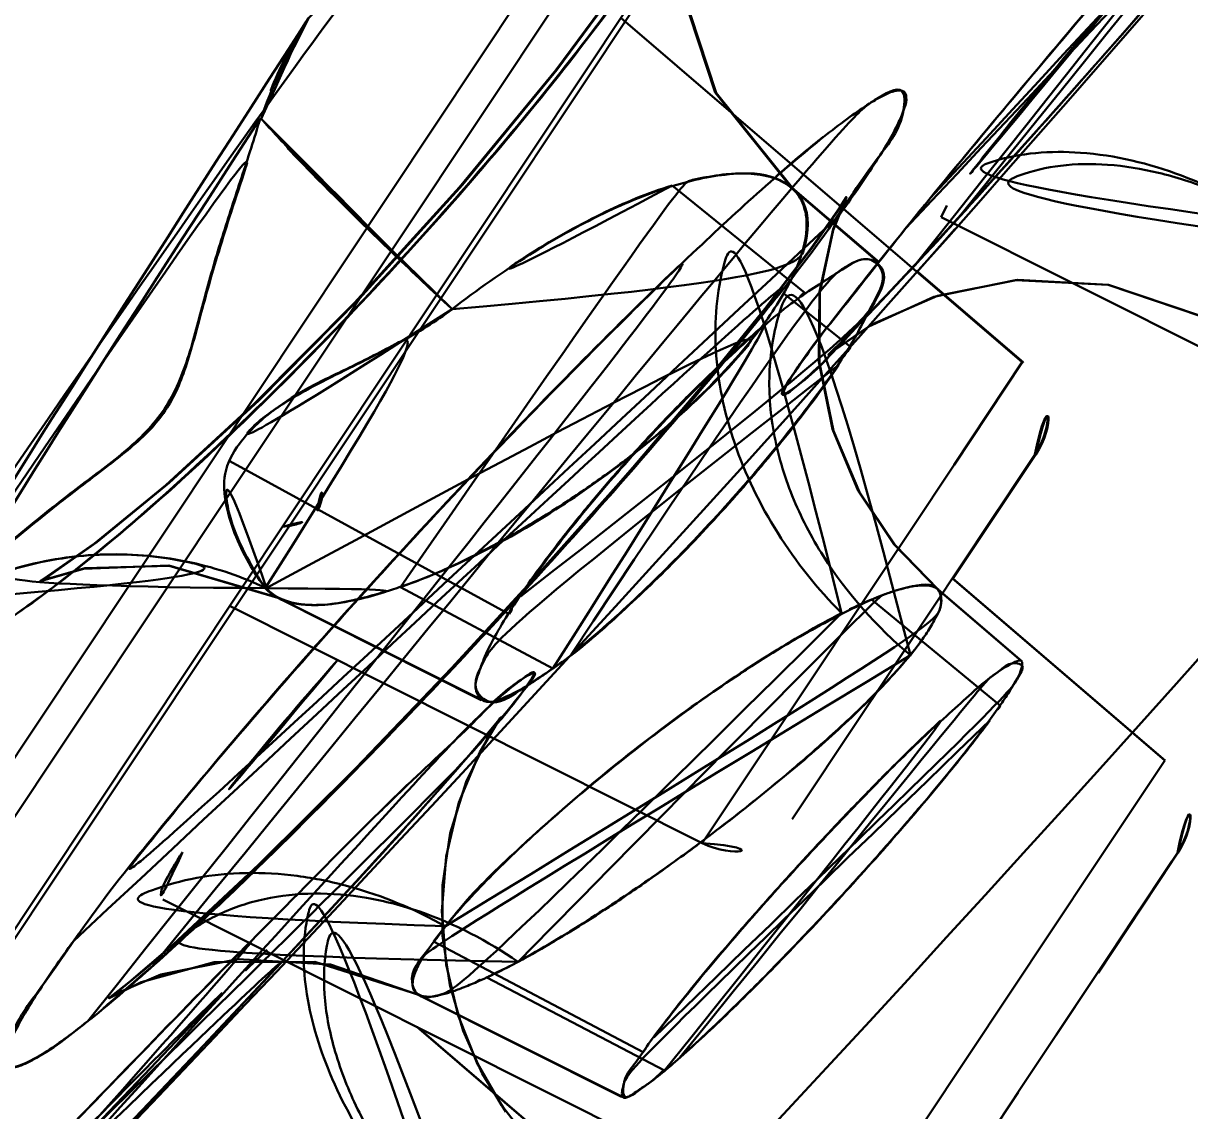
# Model space of a CAD drawing. Extents: x 16296684858 to 16296688009, y -37409618718 to -37409616409.
# Drawn here: x 16296686749.361 to 16296686754.349, y -37409617608.493 to -37409617603.842 of the extents above; entities that cross this region are included whole.
import ezdxf

# ---------------------------------------------------------------- set-up
doc = ezdxf.new("R2010")
doc.units = 0
doc.header["$LTSCALE"] = 10
doc.header["$MEASUREMENT"] = 0
doc.header["$PDMODE"] = 3
doc.header["$PDSIZE"] = -10
doc.layers.get('0').update_dxf_attribs({"linetype": 'CONTINUOUS'})
doc.layers.get('DEFPOINTS').update_dxf_attribs({"linetype": 'CONTINUOUS'})
doc.styles.add('Daelim Dimension', font='')
doc.styles.get('Daelim Dimension').set_extended_font_data('나눔고딕')
doc.dimstyles.new('DEFAULT', dxfattribs={"dimscale": 2, "dimtxt": 2, "dimasz": 2, "dimexe": 0, "dimexo": 2, "dimgap": 1, "dimtad": 1, "dimdec": 1, "dimzin": 9, "dimdsep": 46, "dimtxsty": 'Daelim Dimension', "dimcen": 0.5, "dimclrd": 252, "dimclre": 252, "dimclrt": 3, "dimadec": 1, "dimazin": 0, "dimtfac": 1, "dimtdec": 1, "dimtix": 1, "dimtmove": 0, "dimatfit": 3, "dimfxl": 1, "dimtolj": 1, "dimtzin": 1, "dimlwd": 9, "dimlwe": 9, "dimarcsym": 0})

# ---------------------------------------------------------------- blocks, each defined once
blk = doc.blocks.new('*D18')
at = {"color": 5, "lineweight": 9, "ltscale": 0.5, "transparency": 16777216}
for p, q in [((16296686647.237181, -37409618005.826988), (16296686647.237181, -37409617114.689346)), ((16296687202.637119, -37409617350.312553), (16296687202.637119, -37409617114.689346)), ((16296686655.237181, -37409617116.689346), (16296687194.637119, -37409617116.689346))]:
    blk.add_line(p, q, dxfattribs=at)
at = {"color": 5, "ltscale": 0.5, "transparency": 16777216}
for points in [[(16296686655.237181, -37409617115.356018), (16296686655.237181, -37409617118.02269), (16296686647.237181, -37409617116.689346)], [(16296687194.637119, -37409617115.356018), (16296687194.637119, -37409617118.02269), (16296687202.637119, -37409617116.689346)]]:
    blk.add_solid(points, dxfattribs=at)
at = {"layer": 'DEFPOINTS', "color": 0, "ltscale": 0.5, "transparency": 16777216}
for p in [(16296687202.637119, -37409617116.689346), (16296687202.637119, -37409617354.312553), (16296686647.237181, -37409618009.826988)]:
    blk.add_point(p, dxfattribs=at)
at = {"color": 7, "ltscale": 0.5, "transparency": 16777216, "insert": (16296686924.937149, -37409617103.916817), "char_height": 20, "attachment_point": 5, "style": 'Daelim Dimension'}
blk.add_mtext('\\A1;555', dxfattribs=at)

msp = doc.modelspace()

# ---------------------------------------------------------------- linework, layer by layer
at = {"color": 7, "linetype": 'Continuous', "lineweight": 30}
for p, q in [((16296686762.25642, -37409617587.803146), (16296686741.58886, -37409617618.855858)), ((16296686762.497299, -37409617587.96347), (16296686741.952101, -37409617618.832336)), ((16296686751.613279, -37409617603.540558), (16296686749.05669, -37409617607.383034)), ((16296686747.98947, -37409617609.721474), (16296686751.952141, -37409617603.766037)), ((16296686753.63308, -37409617605.292), (16296686751.916941, -37409617603.818878)), ((16296686752.70311, -37409617604.994904), (16296686752.13623, -37409617604.535912)), ((16296686753.01709, -37409617604.864113), (16296686752.645889, -37409617604.545441)), ((16296686753.02096, -37409617604.864227), (16296686752.64945, -37409617604.545349)), ((16296686753.378731, -37409617604.652863), (16296686753.195419, -37409617604.852707)), ((16296686753.309971, -37409617604.621941), (16296686753.28599, -37409617604.671387)), ((16296686752.822821, -37409617604.700378), (16296686752.84691, -37409617604.667458)), ((16296686756.139601, -37409617606.102997), (16296686753.28619, -37409617604.671494)), ((16296686753.183069, -37409617604.905884), (16296686753.345039, -37409617604.723343)), ((16296686753.637199, -37409617605.292), (16296686753.179411, -37409617604.899017)), ((16296686752.89852, -37409617605.226418), (16296686752.615721, -37409617605.000671)), ((16296686753.34123, -37409617605.730423), (16296686753.63308, -37409617605.292)), ((16296686753.63534, -37409617605.294777), (16296686753.637199, -37409617605.292)), ((16296686753.69154, -37409617605.685852), (16296686753.337721, -37409617606.21743)), ((16296686753.474689, -37409617606.005432), (16296686753.68742, -37409617605.685852)), ((16296686751.43828, -37409617606.369118), (16296686750.244011, -37409617605.714867)), ((16296686753.15452, -37409617606.010986), (16296686753.34123, -37409617605.730423)), ((16296686753.662041, -37409617605.724022), (16296686753.329969, -37409617606.222878)), ((16296686753.61783, -37409617605.790367), (16296686753.50189, -37409617605.964546)), ((16296686752.99053, -37409617606.732971), (16296686753.50202, -37409617605.964546)), ((16296686752.509001, -37409617606.981049), (16296686753.15452, -37409617606.010986)), ((16296686754.24247, -37409617606.995857), (16296686753.3354, -37409617606.217216)), ((16296686754.24457, -37409617606.995857), (16296686753.336281, -37409617606.216179)), ((16296686750.45179, -37409617606.301628), (16296686751.31934, -37409617606.736908)), ((16296686750.456909, -37409617606.302254), (16296686751.32407, -37409617606.737282)), ((16296686751.626011, -37409617606.601173), (16296686750.97448, -37409617606.253372)), ((16296686753.63027, -37409617606.570892), (16296686753.270849, -37409617606.262367)), ((16296686753.631531, -37409617606.570717), (16296686753.271851, -37409617606.262016)), ((16296686752.264681, -37409617607.348312), (16296686750.243271, -37409617606.334183)), ((16296686753.539869, -37409617606.760803), (16296686752.98847, -37409617606.306396)), ((16296686752.64896, -37409617607.246361), (16296686753.24193, -37409617606.355339)), ((16296686753.20277, -37409617606.483566), (16296686753.154539, -37409617606.545311)), ((16296686752.264681, -37409617607.348312), (16296686752.509001, -37409617606.981049)), ((16296686753.943609, -37409617607.444832), (16296686754.24247, -37409617606.995857)), ((16296686754.08395, -37409617607.709503), (16296686754.29682, -37409617607.389709)), ((16296686754.08618, -37409617607.709259), (16296686754.29891, -37409617607.389709)), ((16296686753.75984, -37409617607.720947), (16296686753.943609, -37409617607.444832)), ((16296686754.271429, -37409617607.427879), (16296686753.955111, -37409617607.903099)), ((16296686754.273529, -37409617607.427879), (16296686753.957199, -37409617607.903099)), ((16296686754.229321, -37409617607.494232), (16296686754.11338, -37409617607.668411)), ((16296686752.874069, -37409617609.05217), (16296686749.958191, -37409617607.58931)), ((16296686753.77751, -37409617608.169952), (16296686754.111401, -37409617607.668411)), ((16296686749.598841, -37409617607.735603), (16296686749.575001, -37409617607.768158)), ((16296686751.115219, -37409617607.769447), (16296686751.15349, -37409617607.719513)), ((16296686751.15353, -37409617607.719513), (16296686751.16597, -37409617607.704132)), ((16296686753.21608, -37409617608.538094), (16296686753.75984, -37409617607.720947)), ((16296686752.011909, -37409617608.24279), (16296686751.115, -37409617607.769836)), ((16296686752.103189, -37409617608.321648), (16296686751.34276, -37409617607.923119)), ((16296686753.955111, -37409617607.903099), (16296686753.59992, -37409617608.436829)), ((16296686751.0467, -37409617607.996193), (16296686751.919399, -37409617608.434143)), ((16296686751.05134, -37409617607.997078), (16296686751.922741, -37409617608.434334)), ((16296686752.598, -37409617609.46804), (16296686751.0438, -37409617608.133957)), ((16296686752.59873, -37409617609.46804), (16296686751.045561, -37409617608.134827)), ((16296686753.25836, -37409617608.950218), (16296686753.615231, -37409617608.413834)), ((16296686753.26045, -37409617608.950218), (16296686753.61705, -37409617608.41423))]:
    msp.add_line(p, q, dxfattribs=at)
for points in [[(16296686755.646999, -37409617602.024117), (16296686755.394291, -37409617602.330437), (16296686755.09915, -37409617602.682709), (16296686754.766621, -37409617603.074173), (16296686754.412439, -37409617603.485687), (16296686754.059931, -37409617603.889816), (16296686753.73245, -37409617604.26004), (16296686753.443159, -37409617604.582253), (16296686753.20035, -37409617604.847908), (16296686753.01074, -37409617605.050491), (16296686752.877251, -37409617605.188423), (16296686752.80529, -37409617605.259117)], [(16296686752.645559, -37409617604.545853), (16296686752.319429, -37409617604.138031), (16296686752.173651, -37409617603.69532), (16296686752.17482, -37409617603.324402), (16296686752.20676, -37409617603.194069), (16296686752.146721, -37409617603.310913), (16296686751.95718, -37409617603.610474), (16296686751.638451, -37409617604.042992), (16296686751.225901, -37409617604.543518), (16296686750.7775, -37409617605.037933), (16296686750.348761, -37409617605.470093), (16296686749.96981, -37409617605.817741), (16296686749.66469, -37409617606.066711), (16296686749.464199, -37409617606.206741), (16296686749.433599, -37409617606.226593), (16296686749.623779, -37409617606.173073), (16296686749.98485, -37409617606.162498), (16296686750.449511, -37409617606.300217)], [(16296686752.648849, -37409617604.545189), (16296686752.32387, -37409617604.139137), (16296686752.177031, -37409617603.692436), (16296686752.17907, -37409617603.322449), (16296686752.21088, -37409617603.194069), (16296686752.15107, -37409617603.31028), (16296686751.96056, -37409617603.610863), (16296686751.64311, -37409617604.041481), (16296686751.23872, -37409617604.53299), (16296686750.79813, -37409617605.019867), (16296686750.368139, -37409617605.454842), (16296686749.984791, -37409617605.808037), (16296686749.67581, -37409617606.061256), (16296686749.47217, -37409617606.204277), (16296686749.434191, -37409617606.228088), (16296686749.61779, -37409617606.174973), (16296686749.983021, -37409617606.161873), (16296686750.453609, -37409617606.300194)], [(16296686754.512779, -37409617603.369293), (16296686754.213301, -37409617603.714233), (16296686753.914459, -37409617604.054527), (16296686753.631371, -37409617604.372864), (16296686753.37834, -37409617604.653297)], [(16296686753.27071, -37409617606.262627), (16296686753.084431, -37409617606.070511), (16296686752.931999, -37409617605.841667), (16296686752.82177, -37409617605.578468), (16296686752.76363, -37409617605.288742), (16296686752.76597, -37409617604.990082), (16296686752.82423, -37409617604.722656), (16296686752.88101, -37409617604.585083), (16296686752.851879, -37409617604.631218), (16296686752.7307, -37409617604.804367), (16296686752.532459, -37409617605.063744), (16296686752.265289, -37409617605.392067), (16296686751.94302, -37409617605.770042), (16296686751.58165, -37409617606.177551), (16296686751.19203, -37409617606.600647), (16296686750.782391, -37409617607.02784), (16296686750.36763, -37409617607.440651), (16296686750.00008, -37409617607.783997)], [(16296686753.271391, -37409617606.26181), (16296686753.089149, -37409617606.074387), (16296686752.93672, -37409617605.84758), (16296686752.82547, -37409617605.585617), (16296686752.765779, -37409617605.295998), (16296686752.767031, -37409617604.993439), (16296686752.824261, -37409617604.727409), (16296686752.88028, -37409617604.590759), (16296686752.855989, -37409617604.629021), (16296686752.73292, -37409617604.804527)], [(16296686752.7332, -37409617604.804153), (16296686752.467621, -37409617605.147247), (16296686752.107031, -37409617605.581947), (16296686751.685181, -37409617606.064598), (16296686751.241751, -37409617606.54924), (16296686750.818399, -37409617606.992699), (16296686750.443609, -37409617607.36866), (16296686750.13431, -37409617607.663643), (16296686749.900311, -37409617607.872726), (16296686749.75444, -37409617607.992058), (16296686749.72823, -37409617608.012131), (16296686749.865351, -37409617607.943459), (16296686750.177601, -37409617607.857147), (16296686750.60745, -37409617607.856628), (16296686751.05192, -37409617607.997429)], [(16296686753.195419, -37409617604.852707), (16296686753.008341, -37409617605.052361), (16296686752.87451, -37409617605.190613), (16296686752.80308, -37409617605.260841), (16296686752.82527, -37409617605.242767), (16296686752.99239, -37409617605.129593), (16296686753.269951, -37409617605.007248), (16296686753.61425, -37409617604.939949), (16296686754.001699, -37409617604.961449), (16296686754.39113, -37409617605.091911)], [(16296686752.8244, -37409617605.243507), (16296686752.97632, -37409617605.138924), (16296686753.25453, -37409617605.012413), (16296686753.6047, -37409617604.940697), (16296686753.99991, -37409617604.96096), (16296686754.39712, -37409617605.094749)], [(16296686751.424179, -37409617608.497513), (16296686751.323601, -37409617608.333641), (16296686751.242599, -37409617608.152122), (16296686751.184931, -37409617607.955139), (16296686751.154249, -37409617607.745827), (16296686751.1539, -37409617607.528236), (16296686751.186701, -37409617607.306343), (16296686751.254641, -37409617607.086983), (16296686751.343981, -37409617606.902603), (16296686751.400419, -37409617606.814621), (16296686751.38883, -37409617606.829117), (16296686751.325239, -37409617606.906036), (16296686751.21788, -37409617607.030739), (16296686751.06785, -37409617607.200218), (16296686750.876051, -37409617607.412537), (16296686750.64426, -37409617607.665222), (16296686750.37443, -37409617607.955658), (16296686750.069771, -37409617608.279793), (16296686749.73929, -37409617608.627419)], [(16296686751.67317, -37409617608.770409), (16296686751.531031, -37409617608.630951), (16296686751.40547, -37409617608.469162), (16296686751.30065, -37409617608.286652), (16296686751.22053, -37409617608.085228), (16296686751.169359, -37409617607.868027), (16296686751.15103, -37409617607.6399), (16296686751.16861, -37409617607.406517), (16296686751.223961, -37409617607.174759), (16296686751.313931, -37409617606.959831), (16296686751.390869, -37409617606.830101), (16296686751.40444, -37409617606.810577), (16296686751.363489, -37409617606.861107), (16296686751.282101, -37409617606.957199), (16296686751.16514, -37409617607.091209), (16296686751.01403, -37409617607.260643)], [(16296686751.01403, -37409617607.260643), (16296686750.91177, -37409617607.373787), (16296686750.798809, -37409617607.497673)], [(16296686750.799009, -37409617607.497459), (16296686750.472601, -37409617607.850838), (16296686750.130369, -37409617608.215881), (16296686749.79048, -37409617608.574074), (16296686749.459961, -37409617608.91864), (16296686749.14452, -37409617609.243988), (16296686748.849939, -37409617609.544533), (16296686748.58239, -37409617609.814407), (16296686748.346189, -37409617610.049568), (16296686748.145729, -37409617610.245911), (16296686747.985979, -37409617610.399017), (16296686747.870951, -37409617610.505943), (16296686747.807079, -37409617610.562599), (16296686747.825159, -37409617610.549011), (16296686747.97773, -37409617610.452782), (16296686748.2495, -37409617610.340347), (16296686748.593349, -37409617610.280037), (16296686748.969061, -37409617610.306511), (16296686749.34762, -37409617610.436531)], [(16296686750.000481, -37409617607.783653), (16296686749.81389, -37409617607.943787), (16296686749.725901, -37409617608.01178), (16296686749.762409, -37409617607.990593), (16296686749.94895, -37409617607.910652), (16296686750.278721, -37409617607.844543), (16296686750.674509, -37409617607.868279), (16296686751.046789, -37409617607.996101)]]:
    msp.add_lwpolyline(points, dxfattribs=at)
for centre, radius, start, end in [((16296686649.66238, -37409617512.878036), 140.512289, 311.05727281, 323.80489906), ((16296686649.662319, -37409617512.877998), 138.512362, 312.36152958, 322.61135705), ((16296686782.557381, -37409617628.579239), 37.88084, 140.7089615, 140.9584727), ((16296686728.494101, -37409617582.050484), 33.61749, 317.2366984, 317.715992), ((16296686753.437679, -37409617605.51963), 0.3, 326.357346, 49.357545), ((16296686753.44179, -37409617605.51963), 0.3, 326.357346, 49.357545), ((16296686754.04707, -37409617607.223488), 0.3, 326.357346, 49.357545), ((16296686754.04916, -37409617607.223488), 0.3, 326.357346, 49.357545), ((16296686777.49744, -37409617634.246964), 37.933121, 134.3028581, 134.9499694), ((16296686722.739059, -37409617581.770859), 38.068834, 317.5073397, 318.0045379), ((16296686752.39921, -37409617607.08017), 0.3, 243.357603, 326.357346)]:
    msp.add_arc(centre, radius, start, end, dxfattribs=at)
for points, knots in [([(16296686753.36511, -37409617604.668381), (16296686753.49898, -37409617604.521271), (16296686753.78145, -37409617604.206497), (16296686754.21744, -37409617603.711281), (16296686754.67025, -37409617603.187813), (16296686755.11624, -37409617602.664963), (16296686755.522421, -37409617602.174461), (16296686755.859819, -37409617601.772217), (16296686756.102119, -37409617601.437187), (16296686756.235519, -37409617601.299507), (16296686756.30735, -37409617601.128761), (16296686756.132879, -37409617601.296448), (16296686756.00062, -37409617601.427391), (16296686755.82305, -37409617601.616707), (16296686755.72476, -37409617601.722992)], [0, 0, 0, 0, 0.11139416, 0.23684779, 0.36955492, 0.49886683, 0.62228367, 0.72431109, 0.79826525, 0.84099611, 0.85229335, 0.87213426, 0.91892777, 1, 1, 1, 1]), ([(16296686753.23991, -37409617604.590828), (16296686753.355921, -37409617604.448517), (16296686753.618629, -37409617604.132439), (16296686754.038971, -37409617603.634857), (16296686754.497749, -37409617603.101593), (16296686754.95368, -37409617602.578484), (16296686755.384199, -37409617602.1007), (16296686755.738199, -37409617601.695351), (16296686756.04735, -37409617601.406799), (16296686756.16507, -37409617601.228798), (16296686756.332041, -37409617601.152924), (16296686756.157669, -37409617601.367157), (16296686756.047729, -37409617601.534607), (16296686755.86404, -37409617601.757187), (16296686755.7651, -37409617601.879646)], [0, 0, 0, 0, 0.10076346, 0.22554564, 0.35748868, 0.48672881, 0.60671181, 0.70923006, 0.78555694, 0.82959472, 0.839104, 0.86172227, 0.91360806, 1, 1, 1, 1]), ([(16296686753.174919, -37409617604.875763), (16296686753.069611, -37409617604.989372), (16296686752.882521, -37409617605.173683), (16296686752.748131, -37409617605.340179), (16296686752.570351, -37409617605.462433), (16296686752.71744, -37409617605.249077), (16296686752.835529, -37409617605.093918), (16296686753.117901, -37409617604.736839), (16296686753.44528, -37409617604.33889), (16296686753.83919, -37409617603.868767), (16296686754.260401, -37409617603.374977), (16296686754.69368, -37409617602.87487), (16296686755.118601, -37409617602.392097), (16296686755.397881, -37409617602.081253), (16296686755.53384, -37409617601.93132)], [0, 0, 0, 0, 0.08668907, 0.13431546, 0.14847985, 0.16924003, 0.21978983, 0.29961706, 0.40213339, 0.51669074, 0.64004137, 0.76617089, 0.88673298, 1, 1, 1, 1]), ([(16296686753.13586, -37409617604.718536), (16296686753.033661, -37409617604.844917), (16296686752.855671, -37409617605.075867), (16296686752.71349, -37409617605.244926), (16296686752.574471, -37409617605.471367), (16296686752.768471, -37409617605.312943), (16296686752.9076, -37409617605.155632), (16296686753.23152, -37409617604.819923), (16296686753.59063, -37409617604.419769), (16296686754.00984, -37409617603.948738), (16296686754.443371, -37409617603.451447), (16296686754.879511, -37409617602.943542), (16296686755.28544, -37409617602.462761), (16296686755.543381, -37409617602.151573), (16296686755.660219, -37409617602.008522)], [0, 0, 0, 0, 0.0890067, 0.14324698, 0.16214627, 0.18026339, 0.23054882, 0.31241952, 0.41666008, 0.53240563, 0.65535464, 0.77865478, 0.89884651, 1, 1, 1, 1]), ([(16296686748.71612, -37409617606.628563), (16296686748.769831, -37409617606.653328), (16296686748.954081, -37409617606.599098), (16296686749.2253, -37409617606.448883), (16296686749.589951, -37409617606.18428), (16296686750.005939, -37409617605.831146), (16296686750.45903, -37409617605.400726), (16296686750.915739, -37409617604.926903), (16296686751.349279, -37409617604.44014), (16296686751.751289, -37409617603.946159), (16296686752.0963, -37409617603.474861), (16296686752.36865, -37409617603.054703), (16296686752.49955, -37409617602.751732), (16296686752.59001, -37409617602.513702), (16296686752.428829, -37409617602.373047), (16296686752.190781, -37409617602.488457), (16296686751.898279, -37409617602.654808), (16296686751.505899, -37409617602.961159), (16296686751.057699, -37409617603.352631), (16296686750.74482, -37409617603.657898), (16296686750.584721, -37409617603.820969)], [0, 0, 0, 0, 0.02144054, 0.0617855, 0.11664495, 0.18252641, 0.2602169, 0.34288651, 0.42109674, 0.49655781, 0.57333846, 0.6340573, 0.67444021, 0.69924031, 0.71395353, 0.73977104, 0.78321401, 0.84189588, 0.91714709, 1, 1, 1, 1]), ([(16296686750.580219, -37409617603.8209), (16296686750.75746, -37409617603.641777), (16296686751.07769, -37409617603.326859), (16296686751.53091, -37409617602.934631), (16296686751.896191, -37409617602.652771), (16296686752.18185, -37409617602.488533), (16296686752.388769, -37409617602.389664), (16296686752.561859, -37409617602.45742), (16296686752.53874, -37409617602.646393), (16296686752.458151, -37409617602.861931), (16296686752.280741, -37409617603.185387), (16296686752.01679, -37409617603.582657), (16296686751.682289, -37409617604.029221), (16296686751.305031, -37409617604.485931), (16296686750.88582, -37409617604.956322), (16296686750.419821, -37409617605.435547), (16296686749.949051, -37409617605.88047), (16296686749.52133, -37409617606.237038), (16296686749.163601, -37409617606.487343), (16296686748.92063, -37409617606.612877), (16296686748.74893, -37409617606.657623), (16296686748.712231, -37409617606.628288)], [0, 0, 0, 0, 0.09128461, 0.16249362, 0.21737385, 0.25737756, 0.28321789, 0.29713766, 0.31415662, 0.34182283, 0.38467112, 0.44526837, 0.51544133, 0.58636546, 0.65989633, 0.74357079, 0.82858083, 0.89394299, 0.94647748, 0.98298745, 1, 1, 1, 1]), ([(16296686754.20682, -37409617603.524773), (16296686754.103371, -37409617603.645027), (16296686753.90983, -37409617603.872322), (16296686753.649361, -37409617604.184601), (16296686753.453011, -37409617604.429337), (16296686753.346451, -37409617604.567093), (16296686753.309971, -37409617604.621941)], [0, 0, 0, 0, 0.33570917, 0.63185626, 0.86056769, 1, 1, 1, 1]), ([(16296686750.58005, -37409617603.821136), (16296686750.55179, -37409617603.863617), (16296686750.49827, -37409617603.953102), (16296686750.42939, -37409617604.096474), (16296686750.39119, -37409617604.197487), (16296686750.37392, -37409617604.249489)], [0, 0, 0, 0, 0.32117823, 0.65512166, 1, 1, 1, 1]), ([(16296686750.37816, -37409617604.250252), (16296686750.3955, -37409617604.197868), (16296686750.43384, -37409617604.096413), (16296686750.50292, -37409617603.952843), (16296686750.55641, -37409617603.86348), (16296686750.58457, -37409617603.821159)], [0, 0, 0, 0, 0.34666903, 0.68059106, 1, 1, 1, 1]), ([(16296686752.84691, -37409617604.667458), (16296686752.874781, -37409617604.628998), (16296686752.926531, -37409617604.556587), (16296686752.99818, -37409617604.450287), (16296686753.056971, -37409617604.355392), (16296686753.102171, -37409617604.273849), (16296686753.128059, -37409617604.210182), (16296686753.14185, -37409617604.165337), (16296686753.128771, -37409617604.127953), (16296686753.08639, -37409617604.129257), (16296686753.03944, -37409617604.150124), (16296686752.971951, -37409617604.188637), (16296686752.889259, -37409617604.246399), (16296686752.790159, -37409617604.32222), (16296686752.67662, -37409617604.41555), (16296686752.497391, -37409617604.570374), (16296686752.24576, -37409617604.801567), (16296686751.918449, -37409617605.119392), (16296686751.56344, -37409617605.478928), (16296686751.19433, -37409617605.866219), (16296686750.82534, -37409617606.266632), (16296686750.470369, -37409617606.66597), (16296686750.14216, -37409617607.049538), (16296686749.852421, -37409617607.402679), (16296686749.677549, -37409617607.629494), (16296686749.598841, -37409617607.735603)], [0, 0, 0, 0, 0.02505388, 0.04688393, 0.06756847, 0.08391071, 0.09592732, 0.10378544, 0.10848273, 0.11382062, 0.12295362, 0.13645458, 0.15427883, 0.17625313, 0.20216037, 0.23175963, 0.30108865, 0.38225945, 0.47222438, 0.56741791, 0.66426863, 0.75925065, 0.84903981, 0.93037139, 1, 1, 1, 1]), ([(16296686749.914551, -37409617607.873154), (16296686750.040421, -37409617607.76075), (16296686750.30942, -37409617607.508636), (16296686750.7271, -37409617607.093811), (16296686751.175051, -37409617606.627777), (16296686751.633829, -37409617606.128601), (16296686752.07571, -37409617605.628754), (16296686752.466761, -37409617605.156357), (16296686752.78458, -37409617604.767181), (16296686752.9858, -37409617604.444672), (16296686753.12685, -37409617604.282898), (16296686753.13402, -37409617604.089798), (16296686752.929779, -37409617604.212921), (16296686752.852449, -37409617604.271492), (16296686752.78232, -37409617604.327171)], [0, 0, 0, 0, 0.09448953, 0.20635735, 0.32959015, 0.45638914, 0.58591351, 0.70325057, 0.79919604, 0.86870827, 0.9113194, 0.92668754, 0.94986106, 1, 1, 1, 1]), ([(16296686750.37392, -37409617604.249489), (16296686750.34877, -37409617604.334641), (16296686750.29364, -37409617604.502563), (16296686750.21125, -37409617604.753777), (16296686750.135691, -37409617605.006653), (16296686750.075621, -37409617605.258888), (16296686749.979139, -37409617605.501198), (16296686749.794189, -37409617605.682404), (16296686749.58823, -37409617605.830299), (16296686749.389811, -37409617605.989349), (16296686749.19768, -37409617606.150803), (16296686749.0697, -37409617606.257439), (16296686749.00407, -37409617606.308357)], [0, 0, 0, 0, 0.10353056, 0.20607311, 0.30841236, 0.41091454, 0.50931779, 0.60694764, 0.70721531, 0.80582359, 0.90314075, 1, 1, 1, 1]), ([(16296686750.37816, -37409617604.250252), (16296686750.424191, -37409617604.301788), (16296686750.535509, -37409617604.421753), (16296686750.727791, -37409617604.616081), (16296686750.95331, -37409617604.83654), (16296686751.113449, -37409617604.988586), (16296686751.194481, -37409617605.064636)], [0, 0, 0, 0, 0.17972147, 0.42566264, 0.71093451, 1, 1, 1, 1]), ([(16296686751.191481, -37409617605.062637), (16296686751.1101, -37409617604.986343), (16296686750.94972, -37409617604.834259), (16296686750.72397, -37409617604.614113), (16296686750.53167, -37409617604.420433), (16296686750.420151, -37409617604.300926), (16296686750.37392, -37409617604.249489)], [0, 0, 0, 0, 0.29019056, 0.57481265, 0.82017974, 1, 1, 1, 1]), ([(16296686749.007879, -37409617606.308441), (16296686749.0618, -37409617606.266579), (16296686749.16235, -37409617606.183937), (16296686749.305111, -37409617606.06411), (16296686749.436041, -37409617605.956497), (16296686749.557261, -37409617605.860779), (16296686749.66923, -37409617605.775558), (16296686749.771151, -37409617605.697853), (16296686749.861589, -37409617605.623016), (16296686749.938601, -37409617605.543869), (16296686749.99909, -37409617605.453781), (16296686750.04364, -37409617605.351097), (16296686750.079309, -37409617605.236504), (16296686750.113689, -37409617605.109154), (16296686750.151939, -37409617604.96843), (16296686750.19738, -37409617604.813499), (16296686750.251511, -37409617604.642853), (16296686750.314159, -37409617604.453873), (16296686750.357229, -37409617604.3209), (16296686750.37816, -37409617604.250252)], [0, 0, 0, 0, 0.07951976, 0.15160708, 0.21716677, 0.27695889, 0.3315474, 0.38111733, 0.42625854, 0.46822345, 0.50933238, 0.55189743, 0.59811799, 0.64911301, 0.70558324, 0.76801803, 0.8372091, 0.91414827, 1, 1, 1, 1]), ([(16296686752.78232, -37409617604.327171), (16296686752.75366, -37409617604.349998), (16296686752.69384, -37409617604.398956), (16296686752.601179, -37409617604.477997), (16296686752.53734, -37409617604.534348), (16296686752.50419, -37409617604.564003)], [0, 0, 0, 0, 0.30085684, 0.63481473, 1, 1, 1, 1]), ([(16296686754.729401, -37409617604.701263), (16296686754.598949, -37409617604.620293), (16296686754.327101, -37409617604.478607), (16296686753.90703, -37409617604.3759), (16296686753.51915, -37409617604.403221), (16296686753.31686, -37409617604.515442), (16296686753.23991, -37409617604.590828)], [0, 0, 0, 0, 0.29094724, 0.56915895, 0.80687917, 1, 1, 1, 1]), ([(16296686754.85775, -37409617604.776947), (16296686754.726431, -37409617604.688316), (16296686754.516729, -37409617604.572304), (16296686754.22106, -37409617604.477203), (16296686754.004881, -37409617604.441429), (16296686753.80295, -37409617604.443817), (16296686753.575621, -37409617604.495697), (16296686753.43483, -37409617604.585297), (16296686753.365101, -37409617604.668381)], [0, 0, 0, 0, 0.29378979, 0.43762628, 0.57313544, 0.69725168, 0.80902978, 1, 1, 1, 1]), ([(16296686750.97448, -37409617606.253372), (16296686751.034321, -37409617606.232826), (16296686751.157181, -37409617606.183327), (16296686751.341511, -37409617606.093323), (16296686751.52977, -37409617605.987167), (16296686751.715231, -37409617605.870071), (16296686751.89208, -37409617605.745583), (16296686752.056931, -37409617605.615997), (16296686752.20853, -37409617605.482689), (16296686752.344231, -37409617605.34848), (16296686752.45977, -37409617605.218239), (16296686752.553829, -37409617605.095253), (16296686752.626249, -37409617604.979187), (16296686752.67717, -37409617604.872292), (16296686752.705641, -37409617604.778732), (16296686752.71332, -37409617604.702858), (16296686752.70528, -37409617604.631126), (16296686752.67354, -37409617604.565247), (16296686752.6154, -37409617604.520287), (16296686752.556999, -37409617604.49781), (16296686752.501419, -37409617604.487373), (16296686752.443041, -37409617604.483566), (16296686752.384399, -37409617604.485764), (16296686752.32299, -37409617604.492706), (16296686752.265881, -37409617604.503639), (16296686752.20252, -37409617604.514679), (16296686752.16132, -37409617604.536278), (16296686752.135981, -37409617604.536163)], [0, 0, 0, 0, 0.06097247, 0.12744323, 0.1975485, 0.26910935, 0.33871109, 0.40585373, 0.4710697, 0.53313805, 0.58964291, 0.63869878, 0.68216784, 0.72123635, 0.75247058, 0.7759358, 0.79417569, 0.82157972, 0.84361324, 0.86334425, 0.88142363, 0.8979107, 0.91962519, 0.93787401, 0.95742917, 0.97558571, 1, 1, 1, 1]), ([(16296686751.19449, -37409617605.064636), (16296686751.30134, -37409617604.98259), (16296686751.51103, -37409617604.833908), (16296686751.82687, -37409617604.655212), (16296686752.11935, -37409617604.534592), (16296686752.367599, -37409617604.480667), (16296686752.573311, -37409617604.482597), (16296686752.729549, -37409617604.606422), (16296686752.71073, -37409617604.816093), (16296686752.654051, -37409617604.938873), (16296686752.615721, -37409617605.000671)], [0, 0, 0, 0, 0.19258866, 0.36682903, 0.5180274, 0.64250538, 0.72946304, 0.8041777, 0.89601933, 1, 1, 1, 1]), ([(16296686752.13623, -37409617604.535912), (16296686752.03167, -37409617604.567238), (16296686751.816839, -37409617604.65818), (16296686751.502119, -37409617604.838074), (16296686751.29495, -37409617604.983856), (16296686751.191441, -37409617605.062607)], [0, 0, 0, 0, 0.30148023, 0.64080716, 1, 1, 1, 1]), ([(16296686752.860439, -37409617606.365463), (16296686752.757509, -37409617606.26162), (16296686752.57555, -37409617606.033401), (16296686752.38851, -37409617605.649231), (16296686752.304779, -37409617605.252342), (16296686752.334829, -37409617604.876312), (16296686752.43679, -37409617604.655228), (16296686752.50419, -37409617604.564003)], [0, 0, 0, 0, 0.22136457, 0.43785201, 0.64150336, 0.82825553, 1, 1, 1, 1]), ([(16296686749.63665, -37409617608.109467), (16296686749.563049, -37409617608.167732), (16296686749.48859, -37409617608.235786), (16296686749.267071, -37409617608.339897), (16296686749.31159, -37409617608.127853), (16296686749.44866, -37409617607.957527), (16296686749.67371, -37409617607.618553), (16296686749.992701, -37409617607.227562), (16296686750.37722, -37409617606.768181), (16296686750.80464, -37409617606.286163), (16296686751.249901, -37409617605.802849), (16296686751.69129, -37409617605.344017), (16296686752.106701, -37409617604.93116), (16296686752.376789, -37409617604.678391), (16296686752.50419, -37409617604.564003)], [0, 0, 0, 0, 0.05254531, 0.0743917, 0.09276073, 0.13946587, 0.21365849, 0.31128926, 0.42527721, 0.54780357, 0.67219961, 0.79298871, 0.90416676, 1, 1, 1, 1]), ([(16296686749.575001, -37409617607.768158), (16296686749.546949, -37409617607.806839), (16296686749.494909, -37409617607.879578), (16296686749.42304, -37409617607.986282), (16296686749.3643, -37409617608.081306), (16296686749.319389, -37409617608.162773), (16296686749.29373, -37409617608.226334), (16296686749.28031, -37409617608.271057), (16296686749.293131, -37409617608.308327), (16296686749.33519, -37409617608.307487), (16296686749.38191, -37409617608.286888), (16296686749.449129, -37409617608.248787), (16296686749.531691, -37409617608.19136), (16296686749.630791, -37409617608.115891), (16296686749.74439, -37409617608.022873), (16296686749.92371, -37409617607.868423), (16296686750.17514, -37409617607.637718), (16296686750.5019, -37409617607.320557), (16296686750.856489, -37409617606.961517), (16296686751.22608, -37409617606.573486), (16296686751.59651, -37409617606.170998), (16296686751.952921, -37409617605.769539), (16296686752.28154, -37409617605.38488), (16296686752.570471, -37409617605.03215), (16296686752.74456, -37409617604.806023), (16296686752.822821, -37409617604.700378)], [0, 0, 0, 0, 0.02520171, 0.04711684, 0.06778604, 0.08407868, 0.09604294, 0.10387649, 0.10857696, 0.11386956, 0.12291714, 0.13633348, 0.15410266, 0.17604168, 0.20191813, 0.23149023, 0.30074786, 0.38171955, 0.4714606, 0.5666894, 0.66411887, 0.75972224, 0.84961429, 0.93072414, 1, 1, 1, 1]), ([(16296686751.487789, -37409617606.293137), (16296686751.54784, -37409617606.204063), (16296686751.68626, -37409617606.018021), (16296686751.91748, -37409617605.741188), (16296686752.17247, -37409617605.466766), (16296686752.42428, -37409617605.226173), (16296686752.652651, -37409617605.025902), (16296686752.82795, -37409617604.91993), (16296686752.968781, -37409617604.82428), (16296686753.067209, -37409617604.916618), (16296686752.983641, -37409617605.064919), (16296686752.93803, -37409617605.163361), (16296686752.89852, -37409617605.22641)], [0, 0, 0, 0, 0.12748284, 0.27483291, 0.42814186, 0.57079775, 0.69109608, 0.77950583, 0.83184568, 0.85878811, 0.91171227, 1, 1, 1, 1]), ([(16296686751.70318, -37409617606.542381), (16296686751.797239, -37409617606.467957), (16296686751.982321, -37409617606.304543), (16296686752.24968, -37409617606.036331), (16296686752.502769, -37409617605.754402), (16296686752.719549, -37409617605.482033), (16296686752.893999, -37409617605.241493), (16296686752.982759, -37409617605.059769), (16296686753.060329, -37409617604.918953), (16296686752.974119, -37409617604.826973), (16296686752.84103, -37409617604.906921), (16296686752.757071, -37409617604.954933), (16296686752.7031, -37409617604.994904)], [0, 0, 0, 0, 0.14263733, 0.29316564, 0.45046041, 0.59211154, 0.709624, 0.79629448, 0.84706207, 0.8732811, 0.9201176, 1, 1, 1, 1]), ([(16296686753.15452, -37409617606.54528), (16296686753.011, -37409617606.423752), (16296686752.817579, -37409617606.207207), (16296686752.6422, -37409617605.869308), (16296686752.561819, -37409617605.598732), (16296686752.541929, -37409617605.33075), (16296686752.59556, -37409617605.01223), (16296686752.71282, -37409617604.806664), (16296686752.822821, -37409617604.700378)], [0, 0, 0, 0, 0.26895808, 0.40757689, 0.54248226, 0.67013357, 0.78888301, 1, 1, 1, 1]), ([(16296686751.194481, -37409617605.064636), (16296686751.125351, -37409617605.118797), (16296686750.984631, -37409617605.201813), (16296686750.78896, -37409617605.301003), (16296686750.62133, -37409617605.382347), (16296686750.471411, -37409617605.4674), (16296686750.33165, -37409617605.565331), (16296686750.26207, -37409617605.663254), (16296686750.24402, -37409617605.714867)], [0, 0, 0, 0, 0.22547636, 0.41703488, 0.56393998, 0.70361925, 0.85954768, 1, 1, 1, 1]), ([(16296686750.400049, -37409617606.258392), (16296686750.43516, -37409617606.300537), (16296686750.57408, -37409617606.345787), (16296686750.801941, -37409617606.308823), (16296686751.098619, -37409617606.215668), (16296686751.427231, -37409617606.055763), (16296686751.786381, -37409617605.830872), (16296686752.134411, -37409617605.560883), (16296686752.422421, -37409617605.278519), (16296686752.569201, -37409617605.08223), (16296686752.61566, -37409617605.000763)], [0, 0, 0, 0, 0.06111489, 0.14605098, 0.25731819, 0.40585109, 0.55196617, 0.72872138, 0.89551214, 1, 1, 1, 1]), ([(16296686751.626011, -37409617606.601173), (16296686751.612499, -37409617606.611008), (16296686751.58503, -37409617606.630539), (16296686751.542749, -37409617606.658752), (16296686751.49951, -37409617606.685158), (16296686751.455509, -37409617606.70945), (16296686751.40316, -37409617606.7313), (16296686751.333599, -37409617606.760834), (16296686751.285021, -37409617606.690979), (16296686751.30752, -37409617606.621674), (16296686751.335779, -37409617606.542587), (16296686751.386351, -37409617606.447243), (16296686751.452169, -37409617606.338249), (16296686751.534981, -37409617606.216911), (16296686751.633499, -37409617606.084007), (16296686751.74626, -37409617605.941833), (16296686751.86945, -37409617605.795326), (16296686751.99844, -37409617605.650047), (16296686752.12923, -37409617605.510643), (16296686752.259121, -37409617605.379753), (16296686752.385639, -37409617605.259369), (16296686752.506599, -37409617605.151176), (16296686752.586411, -37409617605.084862), (16296686752.62513, -37409617605.05426)], [0, 0, 0, 0, 0.0198429, 0.04003362, 0.06030668, 0.08018859, 0.09904746, 0.13017888, 0.15537106, 0.17936481, 0.2134166, 0.25620075, 0.30674953, 0.36481416, 0.43052407, 0.50322471, 0.58030089, 0.65783246, 0.7339446, 0.80730637, 0.8768007, 0.94136769, 1, 1, 1, 1]), ([(16296686750.395781, -37409617606.258476), (16296686750.372999, -37409617606.228867), (16296686750.326811, -37409617606.158157), (16296686750.266769, -37409617606.039467), (16296686750.224779, -37409617605.907013), (16296686750.210819, -37409617605.763237), (16296686750.287279, -37409617605.623016), (16296686750.41135, -37409617605.505997), (16296686750.569201, -37409617605.402512), (16296686750.75473, -37409617605.316353), (16296686750.966881, -37409617605.208832), (16296686751.117189, -37409617605.121361), (16296686751.191481, -37409617605.062637)], [0, 0, 0, 0, 0.06392119, 0.14420934, 0.22653849, 0.30191589, 0.38307218, 0.48835353, 0.59250338, 0.70442516, 0.83796385, 1, 1, 1, 1]), ([(16296686752.84844, -37409617605.303322), (16296686752.78569, -37409617605.396492), (16296686752.64415, -37409617605.586517), (16296686752.41025, -37409617605.8647), (16296686752.16103, -37409617606.132423), (16296686751.918131, -37409617606.365143), (16296686751.69519, -37409617606.561607), (16296686751.517679, -37409617606.670387), (16296686751.373461, -37409617606.772057), (16296686751.269131, -37409617606.683762), (16296686751.35228, -37409617606.531097), (16296686751.3983, -37409617606.432892), (16296686751.43828, -37409617606.369118)], [0, 0, 0, 0, 0.13328775, 0.28082628, 0.43139671, 0.56620726, 0.68262303, 0.77576432, 0.83103562, 0.85739027, 0.91066631, 1, 1, 1, 1]), ([(16296686750.40016, -37409617606.258171), (16296686750.373819, -37409617606.228249), (16296686750.329729, -37409617606.149307), (16296686750.26317, -37409617606.023117), (16296686750.219721, -37409617605.871803), (16296686750.23081, -37409617605.764572), (16296686750.244011, -37409617605.714867)], [0, 0, 0, 0, 0.20498862, 0.45971681, 0.73573352, 1, 1, 1, 1]), ([(16296686750.61788, -37409617605.927193), (16296686750.625099, -37409617605.916321), (16296686750.646931, -37409617605.864372), (16296686750.636801, -37409617605.805618), (16296686750.624399, -37409617605.765388)], [0, 0, 0, 0, 0.23640638, 1, 1, 1, 1]), ([(16296686750.468809, -37409617605.995537), (16296686750.48369, -37409617605.994164), (16296686750.53796, -37409617605.987152), (16296686750.59543, -37409617605.960953), (16296686750.61788, -37409617605.927193)], [0, 0, 0, 0, 0.26940821, 1, 1, 1, 1]), ([(16296686749.00407, -37409617606.308357), (16296686749.109341, -37409617606.249123), (16296686749.338289, -37409617606.15493), (16296686749.705151, -37409617606.098938), (16296686750.067751, -37409617606.132957), (16296686750.292919, -37409617606.209343), (16296686750.395781, -37409617606.258476)], [0, 0, 0, 0, 0.25042504, 0.50985786, 0.76369109, 1, 1, 1, 1]), ([(16296686750.400049, -37409617606.258392), (16296686750.297621, -37409617606.209503), (16296686750.072781, -37409617606.133087), (16296686749.710291, -37409617606.098824), (16296686749.342751, -37409617606.154716), (16296686749.113371, -37409617606.249077), (16296686749.007879, -37409617606.308441)], [0, 0, 0, 0, 0.23522952, 0.48937363, 0.74913906, 1, 1, 1, 1]), ([(16296686751.166019, -37409617607.704041), (16296686751.22974, -37409617607.62661), (16296686751.377741, -37409617607.466911), (16296686751.64864, -37409617607.215607), (16296686751.96871, -37409617606.951523), (16296686752.31086, -37409617606.697617), (16296686752.623791, -37409617606.493141), (16296686752.9067, -37409617606.342751), (16296686753.09008, -37409617606.259621), (16296686753.28289, -37409617606.227982), (16296686753.292219, -37409617606.378593), (16296686753.23526, -37409617606.438622), (16296686753.20299, -37409617606.483383)], [0, 0, 0, 0, 0.10571965, 0.22916411, 0.38931442, 0.54332197, 0.67693526, 0.7868772, 0.86997369, 0.914605, 0.94181371, 1, 1, 1, 1]), ([(16296686751.476589, -37409617607.855988), (16296686751.577339, -37409617607.801773), (16296686751.771799, -37409617607.682648), (16296686752.05475, -37409617607.494553), (16296686752.32242, -37409617607.298698), (16296686752.562019, -37409617607.10952), (16296686752.775101, -37409617606.926369), (16296686752.94879, -37409617606.76712), (16296686753.085039, -37409617606.624901), (16296686753.171921, -37409617606.525642), (16296686753.226669, -37409617606.448593), (16296686753.26322, -37409617606.38575), (16296686753.29463, -37409617606.324142), (16296686753.27836, -37409617606.255287), (16296686753.21837, -37409617606.243233), (16296686753.15765, -37409617606.250443), (16296686753.095831, -37409617606.267029), (16296686753.03817, -37409617606.285622), (16296686753.00609, -37409617606.301407), (16296686752.98847, -37409617606.306396)], [0, 0, 0, 0, 0.12461995, 0.24810978, 0.37006586, 0.48574648, 0.58053343, 0.67606763, 0.74224888, 0.79501631, 0.8196138, 0.84494118, 0.8745266, 0.8933776, 0.91097664, 0.93394461, 0.96135276, 0.98004685, 1, 1, 1, 1]), ([(16296686750.395821, -37409617606.2584), (16296686750.420361, -37409617606.286926), (16296686750.479601, -37409617606.319641), (16296686750.56728, -37409617606.330841), (16296686750.667749, -37409617606.330193), (16296686750.781099, -37409617606.310799), (16296686750.890699, -37409617606.281097), (16296686750.95146, -37409617606.260941), (16296686750.97448, -37409617606.253372)], [0, 0, 0, 0, 0.18645695, 0.31282125, 0.43744388, 0.68286672, 0.87994124, 1, 1, 1, 1]), ([(16296686752.98847, -37409617606.306396), (16296686752.96018, -37409617606.318047), (16296686752.91728, -37409617606.337273), (16296686752.87512, -37409617606.358009), (16296686752.860491, -37409617606.365402)], [0, 0, 0, 0, 0.65112921, 1, 1, 1, 1]), ([(16296686752.860491, -37409617606.365402), (16296686752.752689, -37409617606.419456), (16296686752.519449, -37409617606.558517), (16296686752.17041, -37409617606.795349), (16296686751.811529, -37409617607.073837), (16296686751.500919, -37409617607.350357), (16296686751.243879, -37409617607.595123), (16296686751.108299, -37409617607.784851), (16296686751.002951, -37409617607.914001), (16296686751.052759, -37409617608.023407), (16296686751.17654, -37409617607.987534), (16296686751.249161, -37409617607.964867), (16296686751.29612, -37409617607.944107)], [0, 0, 0, 0, 0.13082331, 0.2940089, 0.45766939, 0.62247655, 0.74741446, 0.83611142, 0.88606768, 0.90870297, 0.94429712, 1, 1, 1, 1]), ([(16296686753.15451, -37409617606.54528), (16296686753.09297, -37409617606.618332), (16296686752.956829, -37409617606.763603), (16296686752.73, -37409617606.970383), (16296686752.49276, -37409617607.165871), (16296686752.26013, -37409617607.345467), (16296686752.053591, -37409617607.494766), (16296686751.874769, -37409617607.616791), (16296686751.721889, -37409617607.714851), (16296686751.58976, -37409617607.79409), (16296686751.477209, -37409617607.856697), (16296686751.384649, -37409617607.903976), (16296686751.307449, -37409617607.939636), (16296686751.242201, -37409617607.966721), (16296686751.18857, -37409617607.986504), (16296686751.135241, -37409617608.001503), (16296686751.082291, -37409617608.010643), (16296686751.02231, -37409617607.986633), (16296686751.02545, -37409617607.925743), (16296686751.045959, -37409617607.880272), (16296686751.075069, -37409617607.826721), (16296686751.09918, -37409617607.791458), (16296686751.115, -37409617607.769836)], [0, 0, 0, 0, 0.10045425, 0.20904216, 0.32263098, 0.4236967, 0.51808397, 0.59064305, 0.65135626, 0.70909134, 0.75266359, 0.78678274, 0.81838376, 0.84208326, 0.8610585, 0.87850258, 0.90016381, 0.91793939, 0.93636084, 0.95503814, 0.97182719, 1, 1, 1, 1]), ([(16296686750.70439, -37409617606.56675), (16296686750.56959, -37409617606.71862), (16296686750.341181, -37409617606.986092), (16296686750.12401, -37409617607.263687), (16296686750.04162, -37409617607.38755)], [0, 0, 0, 0, 0.57719861, 1, 1, 1, 1]), ([(16296686752.057079, -37409617608.179947), (16296686752.114389, -37409617608.102303), (16296686752.24711, -37409617607.934837), (16296686752.467489, -37409617607.675957), (16296686752.714911, -37409617607.400993), (16296686752.969561, -37409617607.133797), (16296686753.196341, -37409617606.905052), (16296686753.404579, -37409617606.719162), (16296686753.50635, -37409617606.626343), (16296686753.6488, -37409617606.5438), (16296686753.607611, -37409617606.677902), (16296686753.568729, -37409617606.719337), (16296686753.539869, -37409617606.760803)], [0, 0, 0, 0, 0.11691791, 0.25872671, 0.41165266, 0.56565599, 0.70322125, 0.80992639, 0.88238636, 0.91376329, 0.93881507, 1, 1, 1, 1]), ([(16296686752.16921, -37409617608.265007), (16296686752.205931, -37409617608.232643), (16296686752.28322, -37409617608.16198), (16296686752.402941, -37409617608.047256), (16296686752.53175, -37409617607.919037), (16296686752.666491, -37409617607.780457), (16296686752.80398, -37409617607.634583), (16296686752.94132, -37409617607.484642), (16296686753.074699, -37409617607.334877), (16296686753.19972, -37409617607.190224), (16296686753.311831, -37409617607.056007), (16296686753.40731, -37409617606.936638), (16296686753.484659, -37409617606.835403), (16296686753.541651, -37409617606.754982), (16296686753.58498, -37409617606.691933), (16296686753.60891, -37409617606.644157), (16296686753.65509, -37409617606.583366), (16296686753.575171, -37409617606.573914), (16296686753.540371, -37409617606.610451), (16296686753.49205, -37409617606.642014), (16296686753.462709, -37409617606.668083), (16296686753.44466, -37409617606.68219)], [0, 0, 0, 0, 0.05982061, 0.12795593, 0.20263241, 0.28194318, 0.36417719, 0.44760011, 0.5304413, 0.6092503, 0.68128722, 0.74409637, 0.79623475, 0.83643106, 0.86588209, 0.88655906, 0.90929858, 0.93015424, 0.95198448, 0.97200227, 1, 1, 1, 1]), ([(16296686748.35158, -37409617609.848824), (16296686748.478821, -37409617609.709572), (16296686748.764509, -37409617609.402122), (16296686749.215321, -37409617608.924049), (16296686749.699129, -37409617608.418617), (16296686750.179171, -37409617607.924026), (16296686750.62352, -37409617607.477386), (16296686750.98855, -37409617607.107399), (16296686751.29273, -37409617606.83448), (16296686751.41909, -37409617606.690681), (16296686751.582939, -37409617606.592987), (16296686751.423929, -37409617606.793457), (16296686751.302811, -37409617606.936882), (16296686751.12719, -37409617607.135483), (16296686751.03166, -37409617607.241722)], [0, 0, 0, 0, 0.10565618, 0.23508764, 0.36812974, 0.49741783, 0.62179396, 0.71901181, 0.7941669, 0.83696808, 0.84904756, 0.86898858, 0.91996432, 1, 1, 1, 1]), ([(16296686748.462111, -37409617609.934662), (16296686748.600901, -37409617609.79641), (16296686748.891491, -37409617609.503532), (16296686749.336639, -37409617609.047287), (16296686749.79357, -37409617608.571838), (16296686750.24791, -37409617608.092621), (16296686750.676661, -37409617607.63092), (16296686751.03628, -37409617607.241173), (16296686751.323509, -37409617606.906662), (16296686751.451759, -37409617606.768463), (16296686751.57719, -37409617606.584259), (16296686751.39727, -37409617606.718193), (16296686751.26985, -37409617606.848244), (16296686751.09638, -37409617607.008926), (16296686751.003099, -37409617607.099747)], [0, 0, 0, 0, 0.11173444, 0.23529398, 0.36361967, 0.48763097, 0.61269648, 0.72024105, 0.79820059, 0.84499982, 0.86173064, 0.87848142, 0.92574397, 1, 1, 1, 1]), ([(16296686752.103189, -37409617608.321632), (16296686752.087549, -37409617608.327019), (16296686752.065809, -37409617608.356354), (16296686752.02252, -37409617608.38504), (16296686751.984421, -37409617608.409569), (16296686751.921499, -37409617608.456146), (16296686751.927139, -37409617608.342857), (16296686751.979851, -37409617608.292824), (16296686752.03157, -37409617608.209503), (16296686752.096861, -37409617608.124123), (16296686752.18021, -37409617608.016167), (16296686752.28154, -37409617607.892502), (16296686752.39628, -37409617607.757179), (16296686752.52035, -37409617607.615463), (16296686752.6495, -37409617607.471901), (16296686752.77965, -37409617607.331009), (16296686752.90819, -37409617607.195557), (16296686753.033819, -37409617607.066994), (16296686753.15481, -37409617606.946999), (16296686753.268681, -37409617606.838112), (16296686753.34272, -37409617606.770477), (16296686753.37817, -37409617606.739273)], [0, 0, 0, 0, 0.02023629, 0.04186115, 0.0619633, 0.08248953, 0.10903178, 0.14963523, 0.18201099, 0.2255856, 0.28213129, 0.3484419, 0.4212731, 0.49912307, 0.57885894, 0.65749147, 0.73374381, 0.80727958, 0.87736499, 0.9421966, 1, 1, 1, 1]), ([(16296686753.494329, -37409617606.824226), (16296686753.438709, -37409617606.899681), (16296686753.309191, -37409617607.063263), (16296686753.09239, -37409617607.318802), (16296686752.84853, -37409617607.590202), (16296686752.59734, -37409617607.855232), (16296686752.37118, -37409617608.082741), (16296686752.160669, -37409617608.276222), (16296686752.052191, -37409617608.366707), (16296686751.91119, -37409617608.46431), (16296686751.9349, -37409617608.32843), (16296686751.981291, -37409617608.286789), (16296686752.011909, -37409617608.24279)], [0, 0, 0, 0, 0.11357837, 0.25273535, 0.40586347, 0.55637261, 0.69242177, 0.80316407, 0.87921666, 0.91288325, 0.93505617, 1, 1, 1, 1]), ([(16296686750.04162, -37409617607.38755), (16296686750.01157, -37409617607.432716), (16296686749.976561, -37409617607.492683), (16296686749.94573, -37409617607.559998), (16296686749.95092, -37409617607.58567), (16296686749.957279, -37409617607.588837)], [0, 0, 0, 0, 0.71931221, 0.90579374, 1, 1, 1, 1]), ([(16296686751.16597, -37409617607.704132), (16296686751.035801, -37409617607.631317), (16296686750.826811, -37409617607.543678), (16296686750.534679, -37409617607.484032), (16296686750.315359, -37409617607.471039), (16296686750.105021, -37409617607.491272), (16296686749.85508, -37409617607.559013), (16296686749.690531, -37409617607.653664), (16296686749.598841, -37409617607.735603)], [0, 0, 0, 0, 0.26832954, 0.40363232, 0.53585173, 0.66272569, 0.78277758, 1, 1, 1, 1]), ([(16296686751.160721, -37409617609.043823), (16296686751.05542, -37409617608.938477), (16296686750.868429, -37409617608.715446), (16296686750.664089, -37409617608.352219), (16296686750.55607, -37409617607.992371), (16296686750.55489, -37409617607.662064), (16296686750.639509, -37409617607.472038), (16296686750.69824, -37409617607.400642)], [0, 0, 0, 0, 0.24286402, 0.47157142, 0.67520288, 0.84924914, 1, 1, 1, 1]), ([(16296686748.157591, -37409617610.234734), (16296686748.061119, -37409617610.328568), (16296686747.88431, -37409617610.488182), (16296686747.75441, -37409617610.628754), (16296686747.57616, -37409617610.747513), (16296686747.725889, -37409617610.549622), (16296686747.84968, -37409617610.407913), (16296686748.13916, -37409617610.078079), (16296686748.48173, -37409617609.705383), (16296686748.89607, -37409617609.260353), (16296686749.342409, -37409617608.789368), (16296686749.80304, -37409617608.309959), (16296686750.25593, -37409617607.845284), (16296686750.55438, -37409617607.544357), (16296686750.69824, -37409617607.400642)], [0, 0, 0, 0, 0.07671655, 0.12382651, 0.13862845, 0.15837639, 0.20837004, 0.28618605, 0.38765024, 0.50529062, 0.63001971, 0.75840088, 0.88407219, 1, 1, 1, 1]), ([(16296686751.476549, -37409617607.856102), (16296686751.34687, -37409617607.767403), (16296686751.134821, -37409617607.656174), (16296686750.833241, -37409617607.576843), (16296686750.60812, -37409617607.557114), (16296686750.394541, -37409617607.579689), (16296686750.20225, -37409617607.643089), (16296686750.039869, -37409617607.742027), (16296686749.951891, -37409617607.827347), (16296686749.914551, -37409617607.873154)], [0, 0, 0, 0, 0.27571315, 0.4128059, 0.5447764, 0.66961039, 0.78671364, 0.89677779, 1, 1, 1, 1]), ([(16296686751.273359, -37409617609.130272), (16296686751.20801, -37409617609.068382), (16296686751.081249, -37409617608.935387), (16296686750.91474, -37409617608.715149), (16296686750.779051, -37409617608.477982), (16296686750.685579, -37409617608.236473), (16296686750.641411, -37409617608.004662), (16296686750.65136, -37409617607.741478), (16296686750.72629, -37409617607.57254), (16296686750.809771, -37409617607.486061)], [0, 0, 0, 0, 0.14468115, 0.29455897, 0.44264896, 0.58241495, 0.70877838, 0.81963186, 1, 1, 1, 1]), ([(16296686748.130251, -37409617610.092056), (16296686748.035061, -37409617610.197678), (16296686747.862009, -37409617610.396156), (16296686747.73134, -37409617610.542), (16296686747.57641, -37409617610.750267), (16296686747.759029, -37409617610.623047), (16296686747.8911, -37409617610.484459), (16296686748.19986, -37409617610.19912), (16296686748.55619, -37409617609.841087), (16296686748.988079, -37409617609.40596), (16296686749.450491, -37409617608.929703), (16296686749.923161, -37409617608.436203), (16296686750.378111, -37409617607.953697), (16296686750.671089, -37409617607.637512), (16296686750.809771, -37409617607.486061)], [0, 0, 0, 0, 0.07957132, 0.13161898, 0.15144415, 0.16730233, 0.21360152, 0.28791364, 0.38655148, 0.50281549, 0.62879423, 0.75875874, 0.88506988, 1, 1, 1, 1]), ([(16296686750.40395, -37409617607.805428), (16296686750.390169, -37409617607.818047), (16296686750.3251, -37409617607.878479), (16296686750.261101, -37409617607.940041), (16296686750.210859, -37409617607.988907)], [0, 0, 0, 0, 0.21069342, 1, 1, 1, 1]), ([(16296686749.914551, -37409617607.873154), (16296686749.880779, -37409617607.903297), (16296686749.81636, -37409617607.960052), (16296686749.723761, -37409617608.03891), (16296686749.66466, -37409617608.087219), (16296686749.63665, -37409617608.109467)], [0, 0, 0, 0, 0.37234159, 0.70585659, 1, 1, 1, 1]), ([(16296686751.34276, -37409617607.923119), (16296686751.357189, -37409617607.916527), (16296686751.38656, -37409617607.902603), (16296686751.43117, -37409617607.880157), (16296686751.461281, -37409617607.864273), (16296686751.476589, -37409617607.855988)], [0, 0, 0, 0, 0.31774088, 0.6514112, 1, 1, 1, 1]), ([(16296686750.210859, -37409617607.988907), (16296686750.029011, -37409617608.16571), (16296686749.64189, -37409617608.556183), (16296686749.165371, -37409617609.050682), (16296686748.790501, -37409617609.450798), (16296686748.5625, -37409617609.698578), (16296686748.40066, -37409617609.883522), (16296686748.31513, -37409617609.983017), (16296686748.289419, -37409617610.021683)], [0, 0, 0, 0, 0.2719142, 0.5894139, 0.73620777, 0.85980148, 0.95022627, 1, 1, 1, 1])]:
    msp.add_open_spline(points, degree=3, knots=knots, dxfattribs=at)
for points in [[(16296686752.7031, -37409617604.994904), (16296686752.68582, -37409617605.007507), (16296686752.668579, -37409617605.020157), (16296686752.65181, -37409617605.033417)], [(16296686752.89852, -37409617605.22641), (16296686752.88785, -37409617605.243431), (16296686752.87715, -37409617605.260422), (16296686752.865931, -37409617605.277077)], [(16296686751.43828, -37409617606.369118), (16296686751.44883, -37409617606.352303), (16296686751.459419, -37409617606.33551), (16296686751.47051, -37409617606.319054)], [(16296686751.626011, -37409617606.601173), (16296686751.643101, -37409617606.588707), (16296686751.66017, -37409617606.57618), (16296686751.676769, -37409617606.563019)], [(16296686753.44466, -37409617606.68219), (16296686753.430059, -37409617606.694344), (16296686753.415501, -37409617606.70652), (16296686753.40127, -37409617606.719093)], [(16296686753.539869, -37409617606.760803), (16296686753.53019, -37409617606.774689), (16296686753.520479, -37409617606.788582), (16296686753.510429, -37409617606.8022)], [(16296686751.29612, -37409617607.944107), (16296686751.311859, -37409617607.937592), (16296686751.32571, -37409617607.922882), (16296686751.34276, -37409617607.923119)], [(16296686752.011909, -37409617608.24279), (16296686752.0215, -37409617608.229027), (16296686752.03112, -37409617608.215286), (16296686752.04109, -37409617608.201813)], [(16296686752.103189, -37409617608.321632), (16296686752.11768, -37409617608.309593), (16296686752.13213, -37409617608.297508), (16296686752.146271, -37409617608.285057)]]:
    msp.add_open_spline(points, degree=3, dxfattribs=at)

# ---------------------------------------------------------------- dimensions: what is measured, and where the dimension line sits
at = {"ltscale": 0.5}
dim = msp.add_linear_dim(base=(16296687202.637119, -37409617116.689346), p1=(16296686647.237181, -37409618009.826988), p2=(16296687202.637119, -37409617354.312553), dimstyle='DEFAULT', override={"dimtxt": 10, "dimasz": 4, "dimexe": 1, "dimdec": 0, "dimclrd": 5, "dimclre": 5, "dimclrt": 7}, dxfattribs=at)
dim.commit()
dim.dimension.update_dxf_attribs({"geometry": '*D18', "text_midpoint": (16296686924.937149, -37409617103.916817)})

doc.saveas('drawing.dxf')
